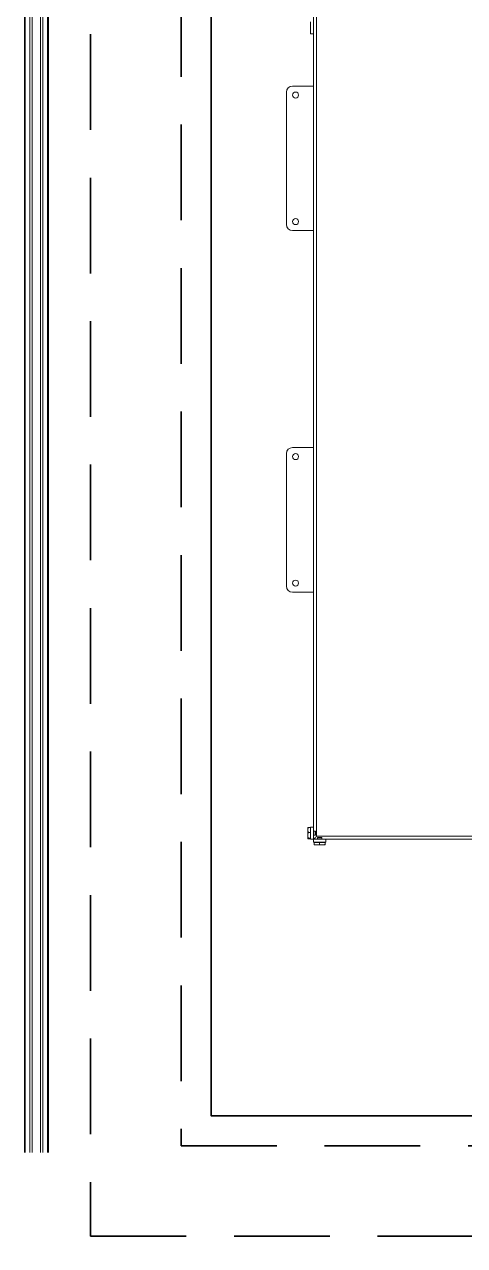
# Model space of a CAD drawing. Header units: centimetres. Extents: x 405464 to 563355, y 50011 to 66875.
# Drawn here: x 509636.3 to 509782.4, y 52605.8 to 53011.1 of the extents above; entities that cross this region are included whole.
import ezdxf

# ---------------------------------------------------------------- set-up
doc = ezdxf.new("R2010")
doc.units = ezdxf.units.CM
doc.linetypes.add('DASHDOT', pattern=[25.4, 12.7, -6.35, 0, -6.35])
doc.linetypes.add('DASHED2', pattern=[9.525, 6.35, -3.175])
doc.layers.get('0').update_dxf_attribs({"lineweight": 9})
for name, color, linetype, lineweight in [('0-KRCN-MİMARİ-220526', 8, 'Continuous', 9), ('1轮廓线', 7, 'Continuous', 35), ('A_Aks', 30, 'DASHDOT', 9), ('TF_Mobilya', 142, 'Continuous', 9)]:
    doc.layers.add(name, color=color, linetype=linetype, lineweight=lineweight)

# ---------------------------------------------------------------- blocks, each defined once
blk = doc.blocks.new('a_aks')
at = {"layer": 'A_Aks', "color": 8, "ltscale": 200}
blk.add_line((5280, 5308.05), (5280, -831.11), dxfattribs=at)
blk = doc.blocks.new('mimari_yeni_durum')
at = {"layer": 'A_Aks', "color": 8}
blk.add_blockref('a_aks', (0, 0), dxfattribs=at)
blk = doc.blocks.new('kombine_altyapı')
at = {"color": 7, "linetype": 'Continuous', "lineweight": 15}
for p, q in [((5278.03, 374.31), (5278.03, 1249.39)), ((5285.97, 374.31), (5285.97, 1249.39)), ((5279.86, 374.31), (5279.86, 1248.2)), ((5284.14, 374.31), (5284.14, 1248.2))]:
    blk.add_line(p, q, dxfattribs=at)
at = {"color": 8, "linetype": 'Continuous', "lineweight": 15}
for p, q in [((5278.26, 374.31), (5278.26, 1248.85)), ((5285.74, 374.31), (5285.74, 1248.85)), ((5280.65, 374.31), (5280.65, 1248.2)), ((5283.35, 374.31), (5283.35, 1248.2)), ((5375, 479.3), (5375, 824.3)), ((5374, 482.3), (5374, 821.3)), ((5373, 749.6), (5373, 745.6)), ((5374, 749.6), (5374, 745.6)), ((5373, 745.6), (5374, 745.6)), ((5374, 745.6), (5374, 745.6)), ((5374, 745.6), (5374, 744.6)), ((5374, 744.6), (5374, 744.47)), ((5374, 744.6), (5374, 744.6)), ((5374, 744.47), (5374, 744.2)), ((5374, 744.47), (5374, 744.47)), ((5374, 744.2), (5374, 744.2)), ((5365, 726.3), (5365, 682.3)), ((5374, 728.3), (5367, 728.3)), ((5367, 680.3), (5374, 680.3)), ((5374, 608.3), (5367, 608.3)), ((5365, 606.3), (5365, 562.3)), ((5367, 560.3), (5374, 560.3)), ((5372.09, 482.1), (5372.1, 482.12)), ((5372.09, 481.4), (5372.09, 482.1)), ((5372.09, 479.61), (5372.09, 481.4)), ((5372.09, 479.61), (5372.09, 478.52)), ((5372.09, 478.52), (5372.09, 478.5)), ((5372.1, 478.48), (5372.09, 478.5)), ((5372.94, 482.22), (5372.25, 482.22)), ((5372.94, 480.57), (5372.25, 480.57)), ((5372.94, 478.65), (5372.25, 478.65)), ((5372.94, 478.38), (5372.25, 478.38)), ((5372.94, 481.4), (5372.94, 482.22)), ((5372.94, 482.1), (5373, 482.1)), ((5372.94, 480.57), (5372.94, 481.4)), ((5372.94, 479.61), (5372.94, 480.57)), ((5372.94, 478.65), (5372.94, 479.61)), ((5372.94, 478.52), (5372.94, 478.65)), ((5372.94, 478.38), (5372.94, 478.52)), ((5373, 478.5), (5372.94, 478.5)), ((5373, 482.3), (5374, 482.3)), ((5373, 482.3), (5373, 478.3)), ((5373, 478.3), (5374, 478.3)), ((5374, 482.3), (5374, 478.3)), ((5374, 481), (5374.49, 481)), ((5374.49, 479.6), (5374, 479.6)), ((5374, 478.3), (5378, 478.3)), ((5374, 477.3), (5374, 478.3)), ((5374.49, 481), (5374.6, 480.89)), ((5374.49, 481), (5374.49, 480.03)), ((5374.49, 480.03), (5374.49, 479.6)), ((5374.6, 479.71), (5374.49, 479.6)), ((5374.6, 480.89), (5374.6, 480.07)), ((5374.6, 480.07), (5374.6, 479.71)), ((5705, 479.3), (5375, 479.3)), ((5375.3, 478.79), (5375.41, 478.9)), ((5375.3, 478.3), (5375.3, 478.79)), ((5375.3, 478.79), (5376.7, 478.79)), ((5375.41, 478.9), (5376.59, 478.9)), ((5376.59, 478.9), (5376.7, 478.79)), ((5376.7, 478.79), (5376.7, 478.3)), ((5378, 477.3), (5378, 478.3)), ((5702, 478.3), (5378, 478.3)), ((5374, 477.3), (5378, 477.3)), ((5374.2, 477.24), (5374.2, 477.3)), ((5375.1, 477.24), (5374.2, 477.24)), ((5374.2, 477.24), (5374.2, 476.55)), ((5374.2, 476.39), (5375.1, 476.39)), ((5376, 477.24), (5375.1, 477.24)), ((5376.9, 476.39), (5375.1, 476.39)), ((5376, 477.24), (5376, 476.55)), ((5376.9, 477.24), (5376, 477.24)), ((5377.8, 477.24), (5376.9, 477.24)), ((5377.8, 476.39), (5376.9, 476.39)), ((5377.8, 477.3), (5377.8, 477.24)), ((5377.8, 477.24), (5377.8, 476.55))]:
    blk.add_line(p, q, dxfattribs=at)
at = {"color": 8, "linetype": 'Continuous', "lineweight": 15, "flags": 128}
for points in [[(5374, 478.3), (5374.02, 478.32), (5374.06, 478.36), (5374.13, 478.43), (5374.23, 478.53), (5374.36, 478.66), (5374.5, 478.8), (5374.66, 478.96), (5374.83, 479.13), (5375, 479.3)], [(5375, 479.3), (5374.83, 479.13), (5374.66, 478.96), (5374.5, 478.8), (5374.36, 478.66), (5374.23, 478.53), (5374.13, 478.43), (5374.06, 478.36), (5374.02, 478.32), (5374, 478.3)]]:
    blk.add_lwpolyline(points, dxfattribs=at)
at = {"color": 8, "linetype": 'Continuous', "lineweight": 15}
for centre in [(5368, 725.3), (5368, 683.3), (5368, 605.3), (5368, 563.3)]:
    blk.add_circle(centre, 1, dxfattribs=at)
for centre, start, end in [((5367, 726.3), 90, 180), ((5367, 682.3), 180, 270), ((5367, 606.3), 90, 180), ((5367, 562.3), 180, 270)]:
    blk.add_arc(centre, 2, start, end, dxfattribs=at)
for points, knots in [([(5372.25, 482.22), (5372.21, 482.09), (5372.12, 481.82), (5372.1, 481.54), (5372.09, 481.4)], [0, 0, 0, 0, 0.495445, 1, 1, 1, 1]), ([(5372.09, 481.4), (5372.09, 481.38), (5372.09, 481.23), (5372.13, 480.95), (5372.21, 480.7), (5372.25, 480.57)], [0, 0, 0, 0, 0.070112, 0.530793, 1, 1, 1, 1]), ([(5372.25, 480.57), (5372.23, 480.5), (5372.17, 480.31), (5372.11, 479.99), (5372.1, 479.74), (5372.09, 479.61)], [0, 0, 0, 0, 0.226667, 0.610848, 1, 1, 1, 1]), ([(5372.09, 479.61), (5372.09, 479.53), (5372.1, 479.33), (5372.15, 479.01), (5372.22, 478.77), (5372.25, 478.65)], [0, 0, 0, 0, 0.244181, 0.620049, 1, 1, 1, 1]), ([(5372.25, 478.65), (5372.21, 478.63), (5372.12, 478.59), (5372.1, 478.54), (5372.09, 478.52)], [0, 0, 0, 0, 0.495453, 1, 1, 1, 1]), ([(5372.09, 478.52), (5372.09, 478.51), (5372.09, 478.49), (5372.13, 478.44), (5372.21, 478.4), (5372.25, 478.38)], [0, 0, 0, 0, 0.070095, 0.530784, 1, 1, 1, 1]), ([(5372.11, 482.12), (5372.12, 482.13), (5372.14, 482.17), (5372.21, 482.2), (5372.25, 482.22)], [0, 0, 0, 0, 0.393063, 1, 1, 1, 1]), ([(5374.2, 476.55), (5374.35, 476.51), (5374.64, 476.42), (5374.95, 476.4), (5375.1, 476.39)], [0, 0, 0, 0, 0.495459, 1, 1, 1, 1]), ([(5374.2, 476.39), (5374.2, 476.39), (5374.2, 476.4), (5374.2, 476.45), (5374.2, 476.52), (5374.2, 476.55)], [0, 0, 0, 0, 0.2441722, 0.6200427, 1, 1, 1, 1]), ([(5375.1, 476.39), (5375.12, 476.39), (5375.28, 476.39), (5375.59, 476.43), (5375.86, 476.51), (5376, 476.55)], [0, 0, 0, 0, 0.070103, 0.530797, 1, 1, 1, 1]), ([(5376, 476.55), (5376.15, 476.51), (5376.44, 476.42), (5376.75, 476.4), (5376.9, 476.39)], [0, 0, 0, 0, 0.495449, 1, 1, 1, 1]), ([(5376.9, 476.39), (5376.92, 476.39), (5377.08, 476.39), (5377.39, 476.43), (5377.66, 476.51), (5377.8, 476.55)], [0, 0, 0, 0, 0.070103, 0.530778, 1, 1, 1, 1]), ([(5377.8, 476.55), (5377.8, 476.52), (5377.8, 476.45), (5377.8, 476.4), (5377.8, 476.39), (5377.8, 476.39)], [0, 0, 0, 0, 0.376185, 0.755828, 1, 1, 1, 1])]:
    blk.add_open_spline(points, degree=3, knots=knots, dxfattribs=at)
at = {"layer": '1轮廓线', "color": 8, "linetype": 'DASHED2', "ltscale": 5}
for p, q in [((5330, 1096.5), (5330, 376.5)), ((5330, 376.5), (5750, 376.5))]:
    blk.add_line(p, q, dxfattribs=at)
blk.add_lwpolyline([(5780, 346.5), (5780, 1126.5), (5300, 1126.5), (5300, 346.5)], close=True, dxfattribs=at)
at = {"layer": '1轮廓线', "color": 8}
blk.add_lwpolyline([(5740, 386.5), (5740, 1086.5), (5340, 1086.5), (5340, 386.5)], close=True, dxfattribs=at)
blk = doc.blocks.new('A$C9e52caec')
at = {"color": 8}
blk.add_blockref('mimari_yeni_durum', (0, 0), dxfattribs=at)
at = {"layer": 'TF_Mobilya', "color": 8}
blk.add_blockref('kombine_altyapı', (0, 0), dxfattribs=at)

msp = doc.modelspace()

# ---------------------------------------------------------------- block references
at = {"layer": '0-KRCN-MİMARİ-220526', "rotation": 359.999999999997}
msp.add_blockref('A$C9e52caec', (504358.27, 52262.37, 74), dxfattribs=at)

doc.saveas('drawing.dxf')
